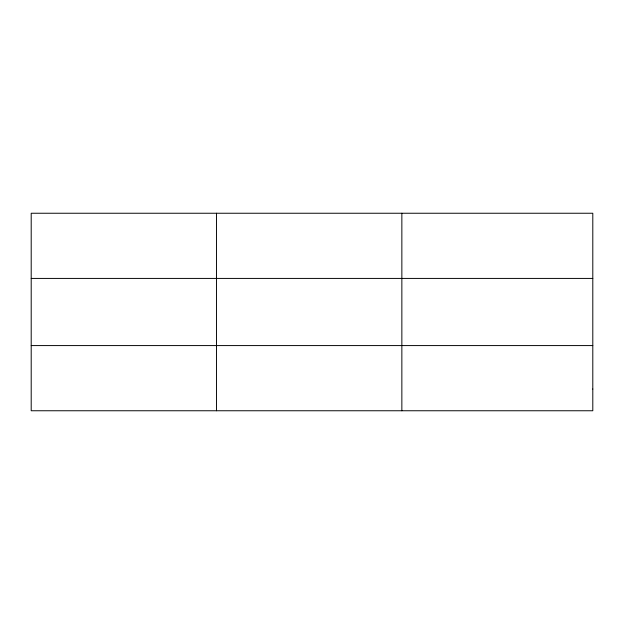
<?xml version="1.0" encoding="UTF-8"?>
<svg xmlns="http://www.w3.org/2000/svg" width="624" height="624" viewBox="0 0 624 624"><rect width="100%" height="100%" fill="white"/><g stroke="black" fill="none" stroke-linecap="round" stroke-linejoin="round"><path stroke-width="0.94" d="M216.528 410.756L216.528 213.244M401.856 410.756L401.856 213.244M31.2 278.421L592.8 278.421M31.2 345.579L592.8 345.579M592.8 389.033L592.8 410.756L31.2 410.756L31.2 213.244L592.8 213.244L592.8 389.033"/></g></svg>
